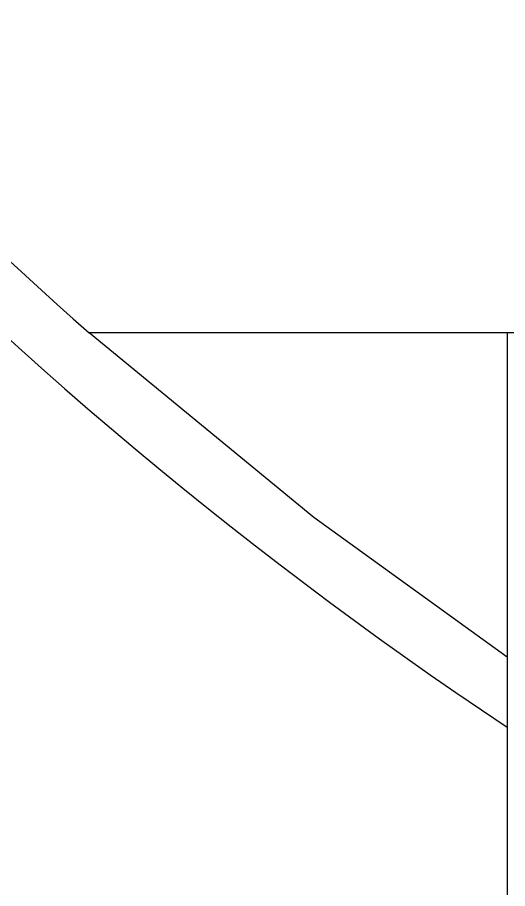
# Model space of a CAD drawing. Header units: millimetres. Extents: x 2 to 1187, y 2 to 839.
# Drawn here: x 604.28 to 608.92, y 455.18 to 463.43 of the extents above; entities that cross this region are included whole.
import ezdxf

# ---------------------------------------------------------------- set-up
doc = ezdxf.new("R2010")
doc.units = ezdxf.units.MM

msp = doc.modelspace()

# ---------------------------------------------------------------- linework, layer by layer
at = {"color": 7, "linetype": 'Continuous', "lineweight": 25}
for p, q in [((609.84, 460.4434), (604.9629, 460.4434)), ((608.9204, 460.4434), (608.9204, 449.9434))]:
    msp.add_line(p, q, dxfattribs=at)
at = {"color": 7, "linetype": 'Continuous', "lineweight": 25, "flags": 128}
msp.add_lwpolyline([(608.9204, 457.3715), (607.0889, 458.6948), (604.9629, 460.4434)], dxfattribs=at)
at = {"color": 7, "linetype": 'Continuous', "lineweight": 25}
for centre, radius, start, end in [((631.4204, 490.4434), 40, 210.01886, 228.59039), ((631.4203, 490.4433), 40.5499, 209.79622, 236.29825), ((631.4205, 490.4435), 47.0002, 215.54117, 239.83965), ((631.4205, 490.4435), 49.4501, 219.3413, 238.20334), ((631.4206, 490.4436), 50.0003, 220.10403, 241.27014)]:
    msp.add_arc(centre, radius, start, end, dxfattribs=at)

doc.saveas('drawing.dxf')
